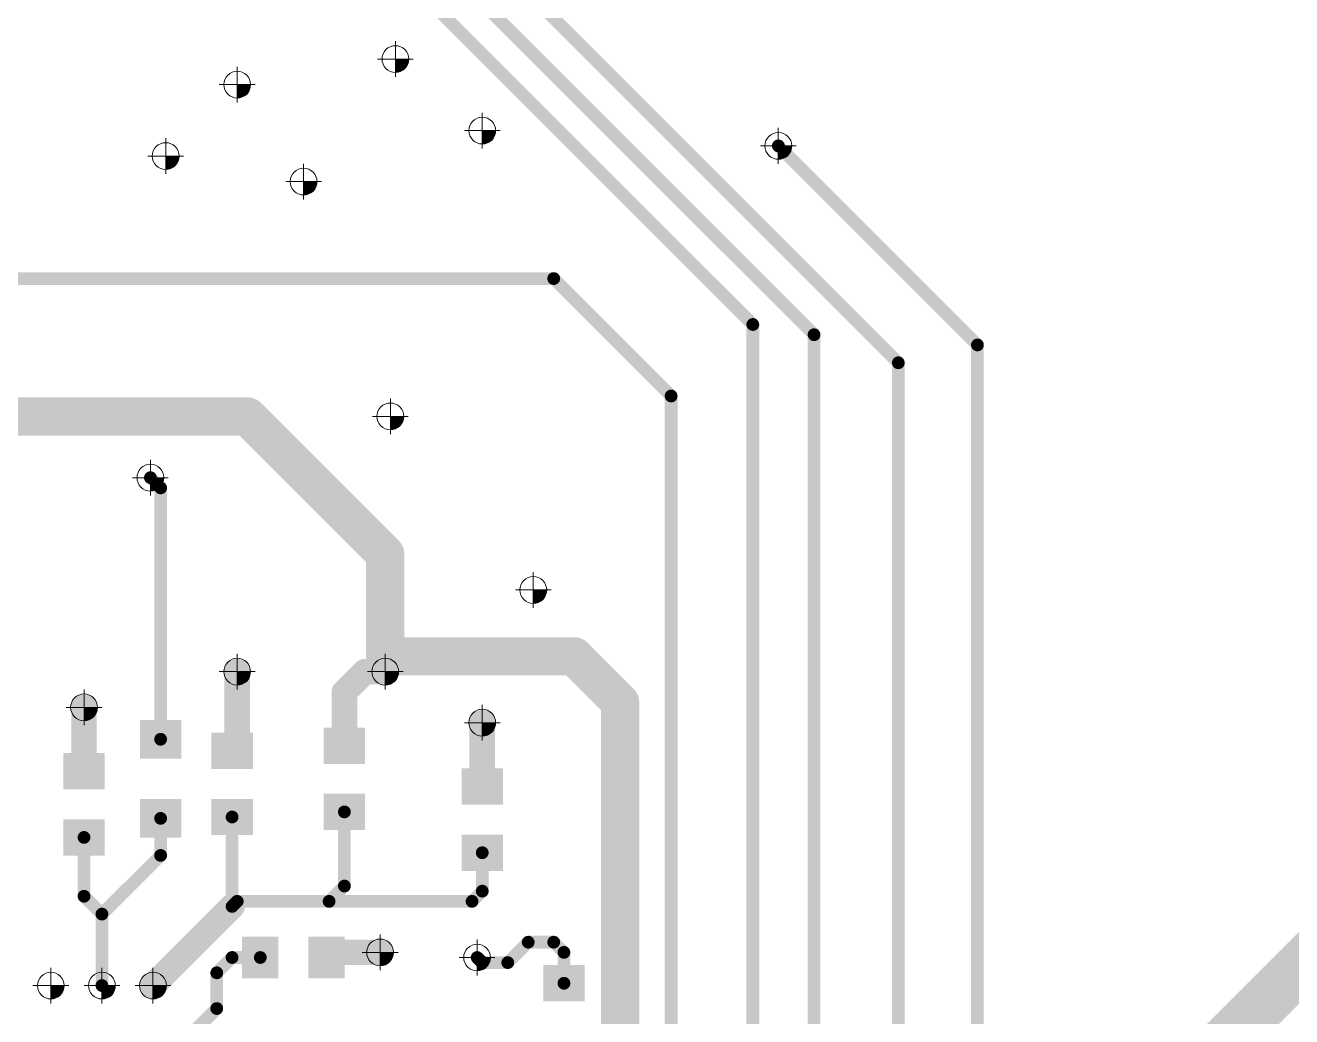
# Paper-space layout 'Layout1' of a CAD drawing. Header units: millimetres. Extents: x 0 to 841, y 0 to 594.
# Drawn here: x 455.56 to 505.17, y 187.61 to 226.45 of the extents above; entities that cross this region are included whole.
import ezdxf

# ---------------------------------------------------------------- set-up
doc = ezdxf.new("R2010")
doc.units = ezdxf.units.MM
for name, color, linetype in [('BottomLayer', 5, 'Continuous'), ('PDF _Геометрия', 7, 'Continuous'), ('PDF _Сплошная заливка', 7, 'Continuous')]:
    doc.layers.add(name, color=color, linetype=linetype)

psp = doc.layouts.get("Layout1")

# ---------------------------------------------------------------- hatches: boundary and pattern name
at = {"layer": 'PDF _Сплошная заливка', "transparency": 33554559}
for points in [[(470.5839423782795, 225.1242470360591, -0.4141580430975951), (470.0589444932862, 224.5992491512121), (470.0589444932862, 224.5992491510885), (470.0589444932862, 224.5992491510885), (470.0589444932862, 225.1242470360591), (470.0589444932862, 225.1242470360591)], [(464.3840143923039, 224.1243063325707, -0.4142084406888293), (463.8590165073397, 223.5993084476801), (463.8590165073397, 223.5993084476146), (463.8590165073397, 223.5993084476146), (463.8590165073397, 224.1243063325707), (463.8590165073397, 224.1243063325707)], [(473.9839051626454, 222.3243375727322, -0.1988982047098397), (473.8301663653306, 221.9530784850992), (473.8301663652578, 221.9530784851574, -0.1987974351760272), (473.4589072776812, 221.7993396877388), (473.4589072776812, 221.7993396877615), (473.4589072776812, 221.7993396877615), (473.4589072776812, 222.3243375727322), (473.4589072776812, 222.3243375727322)], [(461.5840491907343, 221.3243368977261, -0.1989561127605402), (461.4302398386985, 220.9530778100495), (461.4302398385985, 220.953077810144, -0.1988800823858469), (461.0590513057846, 220.7993390125509), (461.0590513057846, 220.7993390127555), (461.0590513057846, 220.7993390127555), (461.0590513057846, 221.3243368977261), (461.0590513057846, 221.3243368977261)], [(485.5837408392285, 221.7242906015887, -0.1988800821368668), (485.4300020418082, 221.3531020688121), (485.4300020418536, 221.3531020687539, -0.1989561130549857), (485.0587429542497, 221.1992927167127), (485.0587429542497, 221.1992927166245), (485.0587429542497, 221.1992927166245), (485.0587429542497, 221.7242906015887), (485.0587429542497, 221.7242906015887)], [(466.9839568813527, 220.3243355171595, -0.4142588362788393), (466.4589589963866, 219.7993376321589), (466.4589589963866, 219.7993376321953), (466.4589589963866, 219.7993376321953), (466.4589589963866, 220.3243355171595), (466.4589589963866, 220.3243355171595)], [(470.3839196657459, 211.1244591277706, -0.19884781691728), (470.2301808684601, 210.7532000400794), (470.2301808683583, 210.7532000401895, -0.1988478171579558), (469.8589217807689, 210.5994612429974), (469.8589217807689, 210.5994612428), (469.8589217807689, 210.5994612428), (469.8589217807689, 211.1244591277706), (469.8589217807689, 211.1244591277706)], [(460.9840516079216, 208.7244539799964, -0.1988800827246361), (460.8303128105922, 208.3532654471107), (460.8303128105485, 208.3532654471689, -0.1989561125771316), (460.4590537229428, 208.1994560952441), (460.4590537229428, 208.1994560950331), (460.4590537229428, 208.1994560950331), (460.4590537229428, 208.7244539799964), (460.4590537229428, 208.7244539799964)], [(475.9838500688834, 204.3244884039474, -0.199001766126989), (475.8301112716103, 203.9532998710098), (475.8301112714958, 203.9532998711262, -0.1990017657661926), (475.4589227386527, 203.7995610737741), (475.4589227386527, 203.7995610737441), (475.4589227386527, 203.7995610737441), (475.4589227386527, 204.3244884039474), (475.4589227386527, 204.3244884039474)], [(464.3840143923039, 201.1245518598222, -0.4142084409303202), (463.8590165073397, 200.599553975099), (463.8590165073397, 200.5995539748652), (463.8590165073397, 200.5995539748652), (463.8590165073397, 201.1245518598222), (463.8590165073397, 201.1245518598222)], [(470.1839675079586, 201.1245645596788, -0.1989561127314673), (470.0301581559538, 200.753305471994), (470.0301581558374, 200.7533054720967, -0.1988800819412172), (469.6589696230108, 200.5995666747437), (469.6589696230108, 200.5995666747146), (469.6589696230108, 200.5995666747146), (469.6589696230108, 201.1245645596788), (469.6589696230108, 201.1245645596788)], [(458.3841091188729, 199.7245495037102, -0.4141580432851814), (457.8591112339086, 199.1995516188551), (457.8591112339086, 199.1995516187459), (457.8591112339086, 199.1995516187459), (457.8591112339086, 199.7245495037102), (457.8591112339086, 199.7245495037102)], [(473.9839051626454, 199.1245632096604, -0.4142084407958566), (473.4589072776812, 198.5995653248716), (473.4589072776812, 198.5995653246888), (473.4589072776812, 198.5995653246888), (473.4589072776812, 199.1245632096604), (473.4589072776812, 199.1245632096604)], [(469.9843681239358, 190.1243475869284, -0.4142084406641615), (469.4593702389716, 189.5993497020815), (469.4593702389716, 189.5993497019569), (469.4593702389716, 189.5993497019569), (469.4593702389716, 190.1243475869284), (469.4593702389716, 190.1243475869284)], [(473.7843057786099, 189.9243756738275, -0.1988478173894934), (473.6305669811622, 189.5531165863109), (473.630566981235, 189.5531165862382, -0.1988478173323936), (473.2593078936602, 189.3993777891052), (473.2593078936602, 189.3993777888569), (473.2593078936602, 189.3993777888569), (473.2593078936602, 189.9243756738275), (473.2593078936602, 189.9243756738275)], [(457.0840673196012, 188.8247347605162, -0.4142362710657958), (456.5591399893706, 188.299736875713), (456.5591399893706, 188.2997368755602), (456.5591399893706, 188.2997368755602), (456.5591399893706, 188.8247347605162), (456.5591399893706, 188.8247347605162)], [(459.084082780571, 188.824733349437, -0.4142084405293955), (458.5590848956213, 188.2997354646192), (458.5590848956213, 188.2997354644655), (458.5590848956213, 188.2997354644655), (458.5590848956213, 188.824733349437), (458.5590848956213, 188.824733349437)], [(461.0840276868234, 188.824733349437, -0.1988982049796773), (460.9302888894049, 188.4534742618695), (460.930288889434, 188.4534742618477, -0.1988982047928861), (460.5590298018301, 188.2997354647283), (460.5590298018301, 188.2997354644655), (460.5590298018301, 188.2997354644655), (460.5590298018301, 188.824733349437), (460.5590298018301, 188.824733349437)]]:
    psp.add_hatch(color=7, dxfattribs=at).paths.add_polyline_path(points)

# ---------------------------------------------------------------- linework, layer by layer
at = {"layer": 'BottomLayer'}
for points, const_width in [([(489.7595934851174, 213.2254967917821), (443.2595950451173, 259.7254952317822)], 0.499999), ([(486.4595950051184, 214.3254945917821), (469.8595926451176, 230.9254969517821)], 0.499999), ([(484.0595947251181, 214.725493791782), (471.0595902451182, 227.7254982717829)], 0.499999), ([(492.8595923651169, 213.9255004717822), (485.0595927251175, 221.7255001117825)], 0.499999), ([(533.6595920451177, 217.7254979517826), (498.0595921251183, 182.1254980317823)], 2.00000108), ([(476.2595950851169, 216.525495271782), (419.4595969251181, 216.525495271782)], 0.499999), ([(480.8595909651171, 211.9254993917827), (476.2595950851169, 216.525495271782)], 0.499999), ([(484.0595947251181, 179.5254981517825), (484.0595947251181, 214.725493791782)], 0.499999), ([(486.4595950051184, 175.3254963917822), (486.4595950051184, 214.3254945917821)], 0.499999), ([(492.8595923651169, 181.3254996317825), (492.8595923651169, 213.9255004717822)], 0.499999), ([(489.7595934851174, 173.4255001917824), (489.7595934851174, 213.2254967917821)], 0.499999), ([(464.2595936851171, 211.1254959117829), (444.8596020051186, 211.1254959117829)], 1.50000208), ([(469.6596032051179, 205.7254863917821), (464.2595936851171, 211.1254959117829)], 1.50000208), ([(480.8595909651171, 177.5254970717821), (480.8595909651171, 211.9254993917827)], 0.499999), ([(460.8596004851183, 208.3255065917826), (460.4596012851175, 208.7255057917825)], 0.499999), ([(460.8596004851183, 198.4749039917821), (460.8596004851183, 208.3255065917826)], 0.499999), ([(469.6596032051179, 201.7254994717829), (469.6596032051179, 205.7254863917821)], 1.50000208), ([(477.0595884051177, 201.7254994717829), (469.6596032051179, 201.7254994717829)], 1.50000208), ([(478.8595949651185, 199.9254929117821), (477.0595884051177, 201.7254994717829)], 1.50000208), ([(469.6596032051179, 201.1255006717826), (469.6596032051179, 201.7254994717829)], 0.999998), ([(463.8595944851181, 198.2208989117823), (463.8595944851181, 201.1254955917827)], 0.999998), ([(468.8595997251173, 201.1255006717826), (468.0596013251175, 200.3255022717828)], 0.999998), ([(469.6596032051179, 201.1255006717826), (468.8595997251173, 201.1255006717826)], 0.999998), ([(468.0596013251175, 198.2209039917822), (468.0596013251175, 200.3255022717828)], 0.999998), ([(478.8595949651185, 184.5255033917826), (478.8595949651185, 199.9254929117821)], 1.50000208), ([(457.8596014051177, 197.2209009117829), (457.8596014051177, 199.7255034717824)], 0.999998), ([(473.4596006851184, 196.6209021117826), (473.4596006851184, 199.1255046717821)], 0.999998), ([(463.8595944851181, 198.2208989117823), (463.6595999651176, 198.0209043917827)], 0.999998), ([(460.8596004851183, 193.9255049117825), (460.8596004851183, 195.3761039917823)], 0.499999), ([(463.6595999651176, 191.9255038317821), (463.6595999651176, 195.4301043917827)], 0.499999), ([(468.0596013251175, 192.7255022317828), (468.0596013251175, 195.6301039917822)], 0.499999), ([(457.8596014051177, 192.3255030317829), (457.8596014051177, 194.6301009117821)], 0.499999), ([(460.8596004851183, 193.9255049117825), (458.5596000051169, 191.6255044317828)], 0.499999), ([(473.4596006851184, 192.5255026317824), (473.4596006851184, 194.0301021117827)], 0.499999), ([(458.5596000051169, 191.6255044317828), (457.8596014051177, 192.3255030317829)], 0.499999), ([(468.0596013251175, 192.7255022317828), (467.4596025251171, 192.1255034317825)], 0.499999), ([(473.4596006851184, 192.5255026317824), (473.0596014851176, 192.1255034317825)], 0.499999), ([(463.6595999651176, 191.9255038317821), (460.5596010851182, 188.8255049517826)], 0.999998), ([(463.8595995651172, 192.1255034317825), (463.6595999651176, 191.9255038317821)], 0.499999), ([(467.4596025251171, 192.1255034317825), (463.8595995651172, 192.1255034317825)], 0.499999), ([(473.0596014851176, 192.1255034317825), (467.4596025251171, 192.1255034317825)], 0.499999), ([(458.5596000051169, 188.8255049517826), (458.5596000051169, 191.6255044317828)], 0.499999), ([(467.5546696451179, 190.1251721517826), (467.355000245117, 189.9255027517826)], 0.999998), ([(469.4600252451178, 190.1251721517826), (467.5546696451179, 190.1251721517826)], 0.999998), ([(475.2596021651184, 190.5255015517829), (474.4596037651186, 189.7255031517822)], 0.499999), ([(476.2596052451186, 190.5255015517829), (475.2596021651184, 190.5255015517829)], 0.499999), ([(476.6596044451176, 190.1255023517821), (476.2596052451186, 190.5255015517829)], 0.499999), ([(463.6595999651176, 189.9255027517826), (463.0596011651173, 189.3255039517823)], 0.499999), ([(464.7642002451171, 189.9255027517826), (463.6595999651176, 189.9255027517826)], 0.499999), ([(473.4596870451182, 189.7255031517822), (473.2600176451174, 189.9251725517821)], 0.499999), ([(476.6596044451176, 188.9163048717825), (476.6596044451176, 190.1255023517821)], 0.499999), ([(463.0596011651173, 187.9255016717822), (463.0596011651173, 189.3255039517823)], 0.499999), ([(474.4596037651186, 189.7255031517822), (473.4596870451182, 189.7255031517822)], 0.499999), ([(463.0596011651173, 187.9255016717822), (461.9596033651173, 186.8255038717822)], 0.499999)]:
    psp.add_lwpolyline(points, dxfattribs=dict(at, const_width=const_width))
for points, const_width in [([(485.1845912051172, 221.7255001117825, -1), (484.9345942451178, 221.7255001117825, -1)], 0.24999696), ([(476.3845935651184, 216.525495271782, -1), (476.1345966051172, 216.525495271782, -1)], 0.24999696), ([(476.3845935651184, 216.525495271782, -1), (476.1345966051172, 216.525495271782, -1)], 0.24999696), ([(484.1845932051178, 214.725493791782, -1), (483.9345962451184, 214.725493791782, -1)], 0.24999696), ([(484.1845932051178, 214.725493791782, -1), (483.9345962451184, 214.725493791782, -1)], 0.24999696), ([(486.5845934851181, 214.3254945917821, -1), (486.3345965251169, 214.3254945917821, -1)], 0.24999696), ([(486.5845934851181, 214.3254945917821, -1), (486.3345965251169, 214.3254945917821, -1)], 0.24999696), ([(492.9845908451184, 213.9255004717822, -1), (492.7345938851172, 213.9255004717822, -1)], 0.24999696), ([(492.9845908451184, 213.9255004717822, -1), (492.7345938851172, 213.9255004717822, -1)], 0.24999696), ([(489.8845919651171, 213.2254967917821, -1), (489.6345950051177, 213.2254967917821, -1)], 0.24999696), ([(489.8845919651171, 213.2254967917821, -1), (489.6345950051177, 213.2254967917821, -1)], 0.24999696), ([(464.6345942051171, 211.1254959117829, -1), (463.8845931651172, 211.1254959117829, -1)], 0.75000104), ([(464.6345942051171, 211.1254959117829, -1), (463.8845931651172, 211.1254959117829, -1)], 0.75000104), ([(480.9845894451187, 211.9254993917827, -1), (480.7345924851174, 211.9254993917827, -1)], 0.24999696), ([(480.9845894451187, 211.9254993917827, -1), (480.7345924851174, 211.9254993917827, -1)], 0.24999696), ([(460.5845997651172, 208.7255057917825, -1), (460.3346028051178, 208.7255057917825, -1)], 0.24999696), ([(460.984598965118, 208.3255065917826, -1), (460.7346020051186, 208.3255065917826, -1)], 0.24999696), ([(460.984598965118, 208.3255065917826, -1), (460.7346020051186, 208.3255065917826, -1)], 0.24999696), ([(470.0346037251179, 205.7254863917821, -1), (469.284602685118, 205.7254863917821, -1)], 0.75000104), ([(470.0346037251179, 205.7254863917821, -1), (469.284602685118, 205.7254863917821, -1)], 0.75000104), ([(470.0346037251179, 201.7254994717829, -1), (469.284602685118, 201.7254994717829, -1)], 0.75000104), ([(470.0346037251179, 201.7254994717829, -1), (469.284602685118, 201.7254994717829, -1)], 0.75000104), ([(477.4345889251176, 201.7254994717829, -1), (476.6845878851177, 201.7254994717829, -1)], 0.75000104), ([(477.4345889251176, 201.7254994717829, -1), (476.6845878851177, 201.7254994717829, -1)], 0.75000104), ([(469.9096001651174, 201.7254994717829, -1), (469.4096062451185, 201.7254994717829, -1)], 0.499999), ([(464.1095914451175, 201.1254955917827, -1), (463.6095975251169, 201.1254955917827, -1)], 0.499999), ([(469.1095966851185, 201.1255006717826, -1), (468.6096027651179, 201.1255006717826, -1)], 0.499999), ([(469.1095966851185, 201.1255006717826, -1), (468.6096027651179, 201.1255006717826, -1)], 0.499999), ([(469.9096001651174, 201.1255006717826, -1), (469.4096062451185, 201.1255006717826, -1)], 0.499999), ([(469.9096001651174, 201.1255006717826, -1), (469.4096062451185, 201.1255006717826, -1)], 0.499999), ([(468.3095982851187, 200.3255022717828, -1), (467.809604365118, 200.3255022717828, -1)], 0.499999), ([(468.3095982851187, 200.3255022717828, -1), (467.809604365118, 200.3255022717828, -1)], 0.499999), ([(479.2345954851185, 199.9254929117821, -1), (478.4845944451185, 199.9254929117821, -1)], 0.75000104), ([(479.2345954851185, 199.9254929117821, -1), (478.4845944451185, 199.9254929117821, -1)], 0.75000104), ([(458.1095983651171, 199.7255034717824, -1), (457.6096044451183, 199.7255034717824, -1)], 0.499999), ([(473.7095976451178, 199.1255046717821, -1), (473.2096037251172, 199.1255046717821, -1)], 0.499999), ([(460.984598965118, 198.4749039917821, -1), (460.7346020051186, 198.4749039917821, -1)], 0.24999696), ([(463.9095969251171, 198.0209043917827, -1), (463.4096030051182, 198.0209043917827, -1)], 0.499999), ([(464.1095914451175, 198.2208989117823, -1), (463.6095975251169, 198.2208989117823, -1)], 0.499999), ([(464.1095914451175, 198.2208989117823, -1), (463.6095975251169, 198.2208989117823, -1)], 0.499999), ([(468.3095982851187, 198.2209039917822, -1), (467.809604365118, 198.2209039917822, -1)], 0.499999), ([(458.1095983651171, 197.2209009117829, -1), (457.6096044451183, 197.2209009117829, -1)], 0.499999), ([(473.7095976451178, 196.6209021117826, -1), (473.2096037251172, 196.6209021117826, -1)], 0.499999), ([(460.984598965118, 195.3761039917823, -1), (460.7346020051186, 195.3761039917823, -1)], 0.24999696), ([(463.7845984451174, 195.4301043917827, -1), (463.5346014851179, 195.4301043917827, -1)], 0.24999696), ([(468.1845998051172, 195.6301039917822, -1), (467.9346028451178, 195.6301039917822, -1)], 0.24999696), ([(457.9845998851174, 194.6301009117821, -1), (457.734602925118, 194.6301009117821, -1)], 0.24999696), ([(460.984598965118, 193.9255049117825, -1), (460.7346020051186, 193.9255049117825, -1)], 0.24999696), ([(460.984598965118, 193.9255049117825, -1), (460.7346020051186, 193.9255049117825, -1)], 0.24999696), ([(473.5845991651181, 194.0301021117827, -1), (473.3346022051169, 194.0301021117827, -1)], 0.24999696), ([(457.9845998851174, 192.3255030317829, -1), (457.734602925118, 192.3255030317829, -1)], 0.24999696), ([(457.9845998851174, 192.3255030317829, -1), (457.734602925118, 192.3255030317829, -1)], 0.24999696), ([(468.1845998051172, 192.7255022317828, -1), (467.9346028451178, 192.7255022317828, -1)], 0.24999696), ([(468.1845998051172, 192.7255022317828, -1), (467.9346028451178, 192.7255022317828, -1)], 0.24999696), ([(473.5845991651181, 192.5255026317824, -1), (473.3346022051169, 192.5255026317824, -1)], 0.24999696), ([(473.5845991651181, 192.5255026317824, -1), (473.3346022051169, 192.5255026317824, -1)], 0.24999696), ([(463.9095969251171, 191.9255038317821, -1), (463.4096030051182, 191.9255038317821, -1)], 0.499999), ([(463.7845984451174, 191.9255038317821, -1), (463.5346014851179, 191.9255038317821, -1)], 0.24999696), ([(463.7845984451174, 191.9255038317821, -1), (463.5346014851179, 191.9255038317821, -1)], 0.24999696), ([(463.9845980451187, 192.1255034317825, -1), (463.7346010851174, 192.1255034317825, -1)], 0.24999696), ([(463.9845980451187, 192.1255034317825, -1), (463.7346010851174, 192.1255034317825, -1)], 0.24999696), ([(467.5846010051187, 192.1255034317825, -1), (467.3346040451174, 192.1255034317825, -1)], 0.24999696), ([(467.5846010051187, 192.1255034317825, -1), (467.3346040451174, 192.1255034317825, -1)], 0.24999696), ([(467.5846010051187, 192.1255034317825, -1), (467.3346040451174, 192.1255034317825, -1)], 0.24999696), ([(473.1845999651173, 192.1255034317825, -1), (472.9346030051179, 192.1255034317825, -1)], 0.24999696), ([(473.1845999651173, 192.1255034317825, -1), (472.9346030051179, 192.1255034317825, -1)], 0.24999696), ([(458.6845984851184, 191.6255044317828, -1), (458.4346015251172, 191.6255044317828, -1)], 0.24999696), ([(458.6845984851184, 191.6255044317828, -1), (458.4346015251172, 191.6255044317828, -1)], 0.24999696), ([(458.6845984851184, 191.6255044317828, -1), (458.4346015251172, 191.6255044317828, -1)], 0.24999696), ([(467.8046666051173, 190.1251721517826, -1), (467.3046726851185, 190.1251721517826, -1)], 0.499999), ([(467.8046666051173, 190.1251721517826, -1), (467.3046726851185, 190.1251721517826, -1)], 0.499999), ([(469.7100222051172, 190.1251721517826, -1), (469.2100282851184, 190.1251721517826, -1)], 0.499999), ([(475.3846006451181, 190.5255015517829, -1), (475.1346036851187, 190.5255015517829, -1)], 0.24999696), ([(475.3846006451181, 190.5255015517829, -1), (475.1346036851187, 190.5255015517829, -1)], 0.24999696), ([(476.3846037251183, 190.5255015517829, -1), (476.134606765117, 190.5255015517829, -1)], 0.24999696), ([(476.3846037251183, 190.5255015517829, -1), (476.134606765117, 190.5255015517829, -1)], 0.24999696), ([(463.7845984451174, 189.9255027517826, -1), (463.5346014851179, 189.9255027517826, -1)], 0.24999696), ([(463.7845984451174, 189.9255027517826, -1), (463.5346014851179, 189.9255027517826, -1)], 0.24999696), ([(464.8891987251186, 189.9255027517826, -1), (464.6392017651174, 189.9255027517826, -1)], 0.24999696), ([(467.6049972051183, 189.9255027517826, -1), (467.1050032851176, 189.9255027517826, -1)], 0.499999), ([(473.3850161251171, 189.9251725517821, -1), (473.1350191651177, 189.9251725517821, -1)], 0.24999696), ([(476.7846029251173, 190.1255023517821, -1), (476.5346059651179, 190.1255023517821, -1)], 0.24999696), ([(476.7846029251173, 190.1255023517821, -1), (476.5346059651179, 190.1255023517821, -1)], 0.24999696), ([(463.184599645117, 189.3255039517823, -1), (462.9346026851176, 189.3255039517823, -1)], 0.24999696), ([(463.184599645117, 189.3255039517823, -1), (462.9346026851176, 189.3255039517823, -1)], 0.24999696), ([(473.5846855251179, 189.7255031517822, -1), (473.3346885651185, 189.7255031517822, -1)], 0.24999696), ([(473.5846855251179, 189.7255031517822, -1), (473.3346885651185, 189.7255031517822, -1)], 0.24999696), ([(474.5846022451183, 189.7255031517822, -1), (474.334605285117, 189.7255031517822, -1)], 0.24999696), ([(474.5846022451183, 189.7255031517822, -1), (474.334605285117, 189.7255031517822, -1)], 0.24999696), ([(458.6845984851184, 188.8255049517826, -1), (458.4346015251172, 188.8255049517826, -1)], 0.24999696), ([(460.8095980451176, 188.8255049517826, -1), (460.3096041251169, 188.8255049517826, -1)], 0.499999), ([(476.7846029251173, 188.9163048717825, -1), (476.5346059651179, 188.9163048717825, -1)], 0.24999696), ([(463.184599645117, 187.9255016717822, -1), (462.9346026851176, 187.9255016717822, -1)], 0.24999696), ([(463.184599645117, 187.9255016717822, -1), (462.9346026851176, 187.9255016717822, -1)], 0.24999696)]:
    psp.add_lwpolyline(points, format="xyb", close=True, dxfattribs=dict(at, const_width=const_width))
for points in [[(460.0468004851186, 197.7129039917824), (460.0468004851186, 199.2369039917827), (461.672400485118, 197.7129039917824), (461.672400485118, 199.2369039917827)], [(462.846799965118, 197.309704391782), (462.846799965118, 198.7321043917824), (464.4723999651173, 197.309704391782), (464.4723999651173, 198.7321043917824)], [(467.2468013251178, 197.5097039917825), (467.2468013251178, 198.9321039917828), (468.8724013251172, 197.5097039917825), (468.8724013251172, 198.9321039917828)], [(457.046801405118, 196.5097009117823), (457.046801405118, 197.9321009117827), (458.6724014051174, 196.5097009117823), (458.6724014051174, 197.9321009117827)], [(472.6468006851169, 195.9097021117829), (472.6468006851169, 197.3321021117823), (474.2724006851181, 195.9097021117829), (474.2724006851181, 197.3321021117823)], [(460.0468004851186, 194.6141039917826), (460.0468004851186, 196.1381039917821), (461.672400485118, 194.6141039917826), (461.672400485118, 196.1381039917821)], [(462.846799965118, 194.7189043917821), (462.846799965118, 196.1413043917825), (464.4723999651173, 194.7189043917821), (464.4723999651173, 196.1413043917825)], [(467.2468013251178, 194.9189039917825), (467.2468013251178, 196.3413039917829), (468.8724013251172, 194.9189039917825), (468.8724013251172, 196.3413039917829)], [(457.046801405118, 193.9189009117823), (457.046801405118, 195.3413009117827), (458.6724014051174, 193.9189009117823), (458.6724014051174, 195.3413009117827)], [(472.6468006851169, 193.318902111782), (472.6468006851169, 194.7413021117824), (474.2724006851181, 193.318902111782), (474.2724006851181, 194.7413021117824)], [(464.0530002451173, 190.7383027517823), (465.4754002451186, 190.7383027517823), (464.0530002451173, 189.1127027517829), (465.4754002451186, 189.1127027517829)], [(466.6438002451173, 190.7383027517823), (468.0662002451186, 190.7383027517823), (466.6438002451173, 189.1127027517829), (468.0662002451186, 189.1127027517829)], [(477.4724044451173, 189.6275048717822), (477.4724044451173, 188.2051048717828), (475.8468044451179, 189.6275048717822), (475.8468044451179, 188.2051048717828)]]:
    psp.add_solid(points, dxfattribs=at)
at = {"layer": 'PDF _Геометрия', "lineweight": 9}
for points in [[(470.0588033837917, 224.4239911553583), (470.0588033837917, 225.8245029167598)], [(463.8591576168324, 223.4244737803671), (463.8591576168324, 224.8242799942842)], [(469.3589002768417, 225.1245998097944), (470.7587064907452, 225.1245998097944)], [(463.1592545098806, 224.1243768873179), (464.5590607237968, 224.1243768873179)], [(473.4588367229367, 221.6243639110341), (473.4588367229367, 223.0241701249512)], [(472.7589336159831, 222.3242670179858), (474.1587398298866, 222.3242670179858)], [(485.0587429542497, 221.0241052756425), (485.0587429542497, 222.424617037044)], [(461.0588396415274, 220.6241515717653), (461.0588396415274, 222.0239577856825)], [(460.3589365345629, 221.3240546787316), (461.7587427484791, 221.3240546787316)], [(484.358839847298, 221.7240083825933), (485.7586460611997, 221.7240083825933)], [(466.4591001058957, 219.6246440744486), (466.4591001058957, 221.0244502883658)], [(465.7591969989458, 220.3245471814077), (467.1590032128474, 220.3245471814077)], [(469.859133445008, 210.4244854660662), (469.859133445008, 211.8242916799751)], [(469.159230338058, 211.1243885730243), (470.5590365519888, 211.1243885730243)], [(460.4591242776892, 208.024833092041), (460.4591242776892, 209.4246393059435)], [(459.7592211707392, 208.7247361989918), (461.1590273846409, 208.7247361989918)], [(475.4590638481454, 203.6247264064974), (475.4590638481454, 205.0245326204146)], [(474.7591607411955, 204.3246295134483), (476.1589669551117, 204.3246295134483)], [(463.8591576168324, 200.4244370886223), (463.8591576168324, 201.8242433025395)], [(469.6587579587535, 200.4244497884789), (469.6587579587535, 201.8242560023888)], [(463.1592545098806, 201.1243401955741), (464.5590607237968, 201.1243401955741)], [(468.9588548518036, 201.1243528954307), (470.3586610657053, 201.1243528954307)], [(457.8591817886695, 199.0242936230094), (457.8591817886695, 200.42480538441)], [(457.1592786816905, 199.7249022774519), (458.5590848956213, 199.7249022774519)], [(473.4588367229367, 198.4247306574413), (473.4588367229367, 199.8245368713575)], [(472.7589336159831, 199.1246337644067), (474.1587398298866, 199.1246337644067)], [(469.4590880199844, 189.4242328157294), (469.4590880199844, 190.8240390296311)], [(473.2591667841493, 189.2246136763557), (473.2591667841493, 190.6244198902729)], [(468.7591849130181, 190.1241359226803), (470.1596966744196, 190.1241359226803)], [(456.5588577703834, 188.12454943457), (456.5588577703834, 189.5243556484872)], [(458.5590848956213, 188.1245480234753), (458.5590848956213, 189.5243542373925)], [(460.5593120208318, 188.1245480234753), (460.5593120208318, 189.5243542373925)], [(472.5592636771994, 189.924516783322), (473.9590698911175, 189.924516783322)], [(455.8589546634298, 188.8244525415354), (457.2587608773479, 188.8244525415354)], [(457.8591817886695, 188.8244511304344), (459.258988002573, 188.8244511304344)], [(459.8594089138819, 188.8244511304344), (461.2592151277836, 188.8244511304344)]]:
    psp.add_lwpolyline(points, dxfattribs=at)
for points in [[(469.5338760535919, 225.1245998097944, -0.4138105739500867), (470.0588033837917, 225.6495271402524, -0.413810573171109), (470.5837307140969, 225.1245998097944, -0.4140361065725216), (470.0588033837917, 224.598966932064, -0.4140361065988097)], [(463.3342302866308, 224.1243768873179, -0.4143145161305918), (463.8591576168324, 224.6493042176222, -0.4143145162371766), (464.384084946932, 224.1243768873179, -0.4143145160401257), (463.8591576168324, 223.5994495570427, -0.4143145162748542)], [(472.9339093927333, 222.3242670179858, -0.4143145162790854), (473.4588367229367, 222.8491943480055, -0.4143145159149036), (473.9837640531673, 222.3242670179858, -0.4143145162997878), (473.4588367229367, 221.7993396880389, -0.4143145162874974)], [(460.5339123112985, 221.3240546787316, -0.4143145164118128), (461.0588396415274, 221.8489820091087, -0.4143145161747673), (461.5837669718762, 221.3240546787316, -0.414314516513159), (461.0588396415274, 220.7991273483246, -0.4143145159969076)], [(484.5338156240482, 221.7240083825933, -0.4140361060747995), (485.0587429542497, 222.2496412602146, -0.414036106649004), (485.5836702843494, 221.7240083825933, -0.4143145161479699), (485.0587429542497, 221.1990810526474, -0.4143145163257287)], [(465.934172775665, 220.3245471814077, -0.4143145160944759), (466.4591001058957, 220.8494745117484, -0.414314515833353), (466.9840274361845, 220.3245471814077, -0.4143145160750833), (466.4591001058957, 219.7996198511543, -0.4143145163362059)], [(469.3342061148064, 211.1243885730243, -0.4143145156536803), (469.859133445008, 211.6493159032777, -0.414314516591939), (470.3840607751968, 211.1243885730243, -0.4143145165490734), (469.859133445008, 210.5994612429028, -0.4143145159870852)], [(459.9341969474876, 208.7247361989918, -0.414314515987337), (460.4591242776892, 209.2496635291797, -0.4143145161191071), (460.9840516078634, 208.7247361989918, -0.4143145161849421), (460.4591242776892, 208.1998088688848, -0.4143145164297953)], [(474.9341365179439, 204.3246295134483, -0.4143145162941966), (475.4590638481454, 204.8495568436144, -0.4143145158980293), (475.9839911786416, 204.3246295134483, -0.4143145162477546), (475.4590638481454, 203.7997021836115, -0.4143145162674495)], [(463.3342302866308, 201.1243401955741, -0.4143145160429465), (463.8591576168324, 201.6492675259075, -0.4143145165154758), (464.3840849471812, 201.1243401955741, -0.4143145161738604), (463.8591576168324, 200.5994128653571, -0.4143145163626004)], [(469.1338306285229, 201.1243528954307, -0.4143145161836325), (469.6587579587535, 201.649280225735, -0.4143145161428823), (470.1836852892498, 201.1243528954307, -0.4143145161898282), (469.6587579587535, 200.5994255653083, -0.4143145158541567)], [(457.3342544584389, 199.7249022774519, -0.4138105736471314), (457.8591817886695, 200.2498296076616, -0.4138105736031483), (458.3841091190038, 199.7249022774519, -0.4140361067704825), (457.8591817886695, 199.1992693998888, -0.4140361068142763)], [(472.9339093927333, 199.1246337644067, -0.4143145157067711), (473.4588367229367, 199.6495610946755, -0.414314516095433), (473.9837640529327, 199.1246337644067, -0.4143145160831427), (473.4588367229367, 198.5997064341097, -0.4143145164475258)], [(468.9341606897683, 190.1241359226803, -0.4143145159298638), (469.4590880199844, 190.6490632532547, -0.4140361065259542), (469.9847208981241, 190.1241359226803, -0.4140361064415365), (469.4590880199844, 189.5992085922368, -0.4143145165981347)], [(472.7342394539478, 189.924516783322, -0.4143145160766448), (473.2591667841493, 190.4494441135681, -0.4143145159241217), (473.7840941144109, 189.924516783322, -0.4143145164663644), (473.2591667841493, 189.3995894530096, -0.4143145162424658)], [(456.0339304401637, 188.8244525415354, -0.4143145160361464), (456.5588577703834, 189.3493798719498, -0.4143145164468708), (457.0837851007013, 188.8244525415354, -0.4143145160865173), (456.5588577703834, 188.2995252110565, -0.4143145164285864)], [(458.0341575653906, 188.8244511304344, -0.414314516286943), (458.5590848956213, 189.3493784605049, -0.4143145162897136), (459.0840122258101, 188.8244511304344, -0.4143145158344613), (458.5590848956213, 188.299523800181, -0.414314516208415)], [(460.0343846906303, 188.8244511304344, -0.4143145161142717), (460.5593120208318, 189.3493784605631, -0.4143145160851069), (461.084239350786, 188.8244511304344, -0.4143145163829501), (460.5593120208318, 188.2995238005166, -0.4143145164120646)]]:
    psp.add_lwpolyline(points, format="xyb", close=True, dxfattribs=at)

doc.saveas('drawing.dxf')
